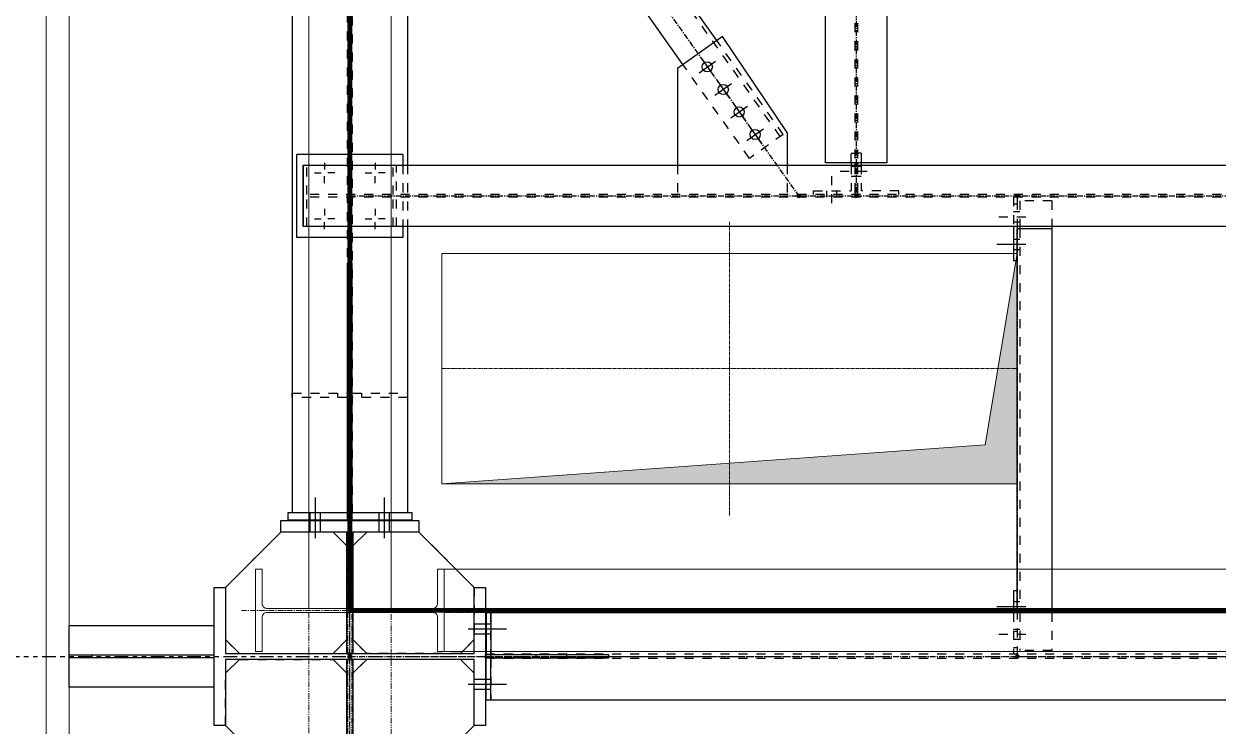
# Model space of a CAD drawing. Header units: inches. Extents: x 209270 to 234360, y -180214 to -150194.
# Drawn here: x 216304 to 218898, y -165515 to -163990 of the extents above; entities that cross this region are included whole.
import ezdxf

# ---------------------------------------------------------------- set-up
doc = ezdxf.new("R2010")
doc.units = ezdxf.units.IN
doc.header["$LTSCALE"] = 10
doc.header["$MEASUREMENT"] = 0
for name, pattern in [('CENTER', [2, 1.25, -0.25, 0.25, -0.25]), ('CENTER2', [1.125, 0.75, -0.125, 0.125, -0.125]), ('DXK_LINE_DOT2', [3.9198, 1.9599, -1.9599]), ('DXK_LINE_DOT5', [7.8785, 2.979, -0.9799, 0.9799, -0.9799, 0.9799, -0.9799]), ('HIDDEN', [0.375, 0.25, -0.125]), ('PHANTOM', [2.5, 1.25, -0.25, 0.25, -0.25, 0.25, -0.25])]:
    doc.linetypes.add(name, pattern=pattern)
doc.layers.get('0').update_dxf_attribs({"color": 1})
for name, color, linetype in [('$AUDIT_BAD_LAYER1', 1, 'Continuous'), ('_STR_0', 5, 'Continuous'), ('_STR_1', 5, 'Continuous'), ('_STR_2', 5, 'Continuous'), ('_STR_4', 5, 'Continuous')]:
    doc.layers.add(name, color=color, linetype=linetype)
for name, color, linetype, lineweight in [('CEN', 1, 'CENTER', 9), ('CENETR LINE', 1, 'CENTER2', 9), ('CIVIL', 1, 'Continuous', 9), ('DIM', 1, 'Continuous', 13), ('handrail', 1, 'FENCELINE1', 9), ('HIDDEN', 1, 'HIDDEN', 9), ('MAIN OBJECT', 1, 'Continuous', 18), ('PHANTOM', 1, 'PHANTOM', 0), ('Sheeting', 1, 'Continuous', 0)]:
    doc.layers.add(name, color=color, linetype=linetype, lineweight=lineweight)
doc.linetypes.add('FENCELINE1', pattern='A,0.25,-0.1,[133,arial.ttf,S=0.1,R=0,X=-0.1,Y=0],-0.1,1', length=1.45)

# ---------------------------------------------------------------- blocks, each defined once
blk = doc.blocks.new('A$C426f7GU6TT')
at = {"layer": 'CEN'}
for p, q in [((0, 235.7), (0, -235.7)), ((-235.7, 0), (235.7, 0))]:
    blk.add_line(p, q, dxfattribs=at)
blk.add_circle((0, 0), 5, dxfattribs=at)
at = {"layer": 'MAIN OBJECT'}
blk.add_lwpolyline([(4.4, -180.2, 0.414214), (14.6, -190.4), (89.4, -190.4), (89.4, -204.7), (-89.4, -204.7), (-89.4, -190.4), (-14.6, -190.4, 0.414214), (-4.4, -180.2), (-4.4, 180.2, 0.414214), (-14.6, 190.4), (-89.4, 190.4), (-89.4, 204.7), (89.4, 204.7), (89.4, 190.4), (14.6, 190.4, 0.414214), (4.4, 180.2), (4.4, -180.2)], format="xyb", dxfattribs=at)
blk = doc.blocks.new('A$C1b4ed5d7')
at = {"layer": 'PHANTOM'}
blk.add_line((0, 11000, 0), (0, 0, 0), dxfattribs=at)
at = {"layer": 'PHANTOM', "elevation": 0}
for points in [[(-89.4, 10995.6), (-89.4, 4.4), (89.4, 4.4), (89.4, 10995.6)], [(-4.4, 10995.6), (-4.4, 4.4), (4.4, 4.4), (4.4, 10995.6)]]:
    blk.add_lwpolyline(points, close=True, dxfattribs=at)
blk = doc.blocks.new('A$Cfcb50e18')
at = {"layer": 'MAIN OBJECT'}
h = blk.add_hatch(color=6, dxfattribs=at)
h.dxf.hatch_style = 1
h.paths.add_polyline_path([(625, 250), (625, -250), (-625, -250), (554.8, -165.5)])
at = {"layer": 'CENETR LINE'}
for p, q in [((0, 318.7), (0, -318.7)), ((-625, 0), (625, 0))]:
    blk.add_line(p, q, dxfattribs=at)
at = {"layer": 'CIVIL'}
blk.add_lwpolyline([(625, 250), (-625, 250), (-625, -250), (625, -250)], close=True, dxfattribs=at)
blk.add_lwpolyline([(625, 250), (554.8, -165.5), (-625, -250)], dxfattribs=at)
blk = doc.blocks.new('GridLine-116860372-116902 - 114867')
at = {"layer": '_STR_2', "linetype": 'DXK_LINE_DOT5'}
blk.add_line((217011.9, -165456.7), (217011.9, -153291), dxfattribs=at)
blk = doc.blocks.new('GridLine-116860372-116905 - 114867')
at = {"layer": '_STR_2', "linetype": 'DXK_LINE_DOT5'}
blk.add_line((211379.7, -165363.7), (228961.1, -165363.7), dxfattribs=at)
blk = doc.blocks.new('GridLine-116860372-154897 - 114867')
at = {"layer": '_STR_2', "linetype": 'DXK_LINE_DOT5'}
blk.add_line((217011.9, -166678), (217011.9, -163663.7), dxfattribs=at)
blk = doc.blocks.new('Part-116860372-114916 - 114867')
at = {"layer": '_STR_4', "linetype": 'Continuous'}
blk.add_hatch(color=256, dxfattribs=at).paths.add_polyline_path([(217011.9, -165367.7, -1), (217011.9, -165359.7, -1)])
at = {"layer": '_STR_2', "linetype": 'Continuous'}
for p, q in [((216716.9, -165513.7), (216716.9, -165213.7)), ((216716.9, -165213.7), (216741.9, -165213.7)), ((216741.9, -165213.7), (216741.9, -165357.2)), ((217281.9, -165213.7), (217306.9, -165213.7)), ((217281.9, -165357.2), (217281.9, -165213.7)), ((217306.9, -165213.7), (217306.9, -165513.7)), ((216741.9, -165357.2), (217281.9, -165357.2)), ((217281.9, -165370.2), (216741.9, -165370.2)), ((216741.9, -165370.2), (216741.9, -165513.7)), ((217281.9, -165513.7), (217281.9, -165370.2)), ((216741.9, -165513.7), (216716.9, -165513.7)), ((217306.9, -165513.7), (217281.9, -165513.7))]:
    blk.add_line(p, q, dxfattribs=at)
at = {"layer": '_STR_4', "linetype": 'CENTER'}
blk.add_line((217011.9, -165363.7), (217011.9, -165363.7), dxfattribs=at)
at = {"layer": '_STR_4', "linetype": 'Continuous'}
blk.add_circle((217011.9, -165363.7), 4, dxfattribs=at)
blk = doc.blocks.new('Part-116860372-114917 - 114867')
at = {"layer": '_STR_2', "linetype": 'Continuous'}
for p, q in [((216861.9, -165068.7), (216861.9, -165068.7)), ((216861.9, -165068.7), (217161.9, -165068.7)), ((216861.9, -165093.7), (216861.9, -165068.7)), ((217161.9, -165068.7), (217161.9, -165068.7)), ((217161.9, -165068.7), (217161.9, -165093.7)), ((216861.9, -165093.7), (216861.9, -165093.7)), ((217005.4, -165093.7), (216861.9, -165093.7)), ((217005.4, -165093.7), (217005.4, -165093.7)), ((217005.4, -165357.2), (217005.4, -165093.7)), ((217018.4, -165093.7), (217018.4, -165093.7)), ((217161.9, -165093.7), (217018.4, -165093.7)), ((217018.4, -165093.7), (217018.4, -165357.2)), ((217161.9, -165093.7), (217161.9, -165093.7)), ((217005.4, -165357.2), (217005.4, -165357.2)), ((217018.4, -165357.2), (217005.4, -165357.2)), ((217018.4, -165357.2), (217018.4, -165357.2))]:
    blk.add_line(p, q, dxfattribs=at)
blk = doc.blocks.new('Part-116860372-114918 - 114867')
at = {"layer": '_STR_2', "linetype": 'Continuous'}
for p, q in [((217005.4, -165370.2), (217005.4, -165370.2)), ((217005.4, -165633.7), (217005.4, -165370.2)), ((217005.4, -165370.2), (217018.4, -165370.2)), ((217018.4, -165370.2), (217018.4, -165370.2)), ((217018.4, -165370.2), (217018.4, -165633.7)), ((216861.9, -165633.7), (216861.9, -165633.7)), ((216861.9, -165658.7), (216861.9, -165633.7)), ((216861.9, -165633.7), (217005.4, -165633.7)), ((217005.4, -165633.7), (217005.4, -165633.7)), ((217018.4, -165633.7), (217018.4, -165633.7)), ((217018.4, -165633.7), (217161.9, -165633.7)), ((217161.9, -165633.7), (217161.9, -165633.7)), ((217161.9, -165633.7), (217161.9, -165658.7)), ((216861.9, -165658.7), (216861.9, -165658.7)), ((217161.9, -165658.7), (216861.9, -165658.7)), ((217161.9, -165658.7), (217161.9, -165658.7))]:
    blk.add_line(p, q, dxfattribs=at)
blk = doc.blocks.new('Part-116860372-114923 - 114867')
at = {"layer": '_STR_4', "linetype": 'Continuous'}
blk.add_hatch(color=256, dxfattribs=at).paths.add_polyline_path([(217011.9, -165367.7, -1), (217011.9, -165359.7, -1)])
at = {"layer": '_STR_1', "linetype": 'DXK_LINE_DOT2'}
for p, q in [((217317.9, -165367.7), (217317.9, -165268.7)), ((225205.9, -165359), (217317.9, -165359)), ((225205.9, -165368.4), (217317.9, -165368.4))]:
    blk.add_line(p, q, dxfattribs=at)
at = {"layer": '_STR_2', "linetype": 'Continuous'}
for p, q in [((217317.9, -165268.7), (217317.9, -165359.7)), ((219526.9, -165268.7), (217317.9, -165268.7)), ((217317.9, -165458.7), (217317.9, -165367.7)), ((219526.9, -165458.7), (217317.9, -165458.7))]:
    blk.add_line(p, q, dxfattribs=at)
at = {"layer": '_STR_4', "linetype": 'CENTER'}
blk.add_line((217011.9, -165363.7), (225511.9, -165363.7), dxfattribs=at)
at = {"layer": '_STR_4', "linetype": 'Continuous'}
blk.add_circle((217011.9, -165363.7), 4, dxfattribs=at)
blk = doc.blocks.new('Part-116860372-149932 - 114867')
at = {"layer": '_STR_1', "linetype": 'DXK_LINE_DOT2'}
for p, q in [((216771.9, -165370.2), (216975.4, -165370.2)), ((216741.9, -165513.7), (216741.9, -165400.2)), ((217005.4, -165400.2), (217005.4, -165603.7)), ((216975.4, -165633.7), (216861.9, -165633.7))]:
    blk.add_line(p, q, dxfattribs=at)
at = {"layer": '_STR_2', "linetype": 'Continuous'}
for p, q in [((216771.9, -165370.2), (216741.9, -165400.2)), ((216975.4, -165370.2), (217005.4, -165400.2)), ((216861.9, -165633.7), (216741.9, -165513.7)), ((217005.4, -165603.7), (216975.4, -165633.7))]:
    blk.add_line(p, q, dxfattribs=at)
blk = doc.blocks.new('Part-116860372-116027 - 114867')
at = {"layer": '_STR_1', "linetype": 'DXK_LINE_DOT2'}
for p, q in [((217006.9, -164508.7), (217006.9, -165068.7)), ((217016.9, -165068.7), (217016.9, -164508.7)), ((217006.9, -164911.7), (217016.9, -164911.7)), ((217006.9, -165068.7), (217006.9, -165068.7)), ((217006.9, -165068.7), (217016.9, -165068.7))]:
    blk.add_line(p, q, dxfattribs=at)
at = {"layer": '_STR_2', "linetype": 'Continuous'}
for p, q in [((217006.9, -165068.7), (217006.9, -164508.7)), ((217016.9, -164508.7), (217006.9, -164508.7)), ((217016.9, -165068.7), (217016.9, -164508.7)), ((217006.9, -164777.2), (217016.9, -164777.2))]:
    blk.add_line(p, q, dxfattribs=at)
blk = doc.blocks.new('Bolt-116860372-157450 - 114867')
at = {"layer": '_STR_2', "linetype": 'Continuous'}
for p, q in [((216936.9, -165106.7), (216936.9, -165018.7)), ((216936.9, -165106.7), (216936.9, -165018.7)), ((216936.9, -165106.7), (216936.9, -165018.7)), ((216936.9, -165106.7), (216936.9, -165018.7)), ((217086.9, -165106.7), (217086.9, -165018.7)), ((217086.9, -165106.7), (217086.9, -165018.7)), ((217086.9, -165106.7), (217086.9, -165018.7)), ((217086.9, -165106.7), (217086.9, -165018.7)), ((216925.9, -165067.7), (216925.9, -165051.7)), ((216925.9, -165067.7), (216925.9, -165051.7)), ((216925.9, -165067.7), (216925.9, -165051.7)), ((216925.9, -165067.7), (216925.9, -165051.7)), ((216947.9, -165067.7), (216947.9, -165051.7)), ((216947.9, -165067.7), (216947.9, -165051.7)), ((216947.9, -165067.7), (216947.9, -165051.7)), ((216947.9, -165067.7), (216947.9, -165051.7)), ((217075.9, -165067.7), (217075.9, -165051.7)), ((217075.9, -165067.7), (217075.9, -165051.7)), ((217075.9, -165067.7), (217075.9, -165051.7)), ((217075.9, -165067.7), (217075.9, -165051.7)), ((217097.9, -165067.7), (217097.9, -165051.7)), ((217097.9, -165067.7), (217097.9, -165051.7)), ((217097.9, -165067.7), (217097.9, -165051.7)), ((217097.9, -165067.7), (217097.9, -165051.7)), ((216925.9, -165093.7), (216925.9, -165068.7)), ((216925.9, -165093.7), (216925.9, -165068.7)), ((216925.9, -165093.7), (216925.9, -165068.7)), ((216925.9, -165093.7), (216925.9, -165068.7)), ((216947.9, -165093.7), (216947.9, -165068.7)), ((216947.9, -165093.7), (216947.9, -165068.7)), ((216947.9, -165093.7), (216947.9, -165068.7)), ((216947.9, -165093.7), (216947.9, -165068.7)), ((217075.9, -165093.7), (217075.9, -165068.7)), ((217075.9, -165093.7), (217075.9, -165068.7)), ((217075.9, -165093.7), (217075.9, -165068.7)), ((217075.9, -165093.7), (217075.9, -165068.7)), ((217097.9, -165093.7), (217097.9, -165068.7)), ((217097.9, -165093.7), (217097.9, -165068.7)), ((217097.9, -165093.7), (217097.9, -165068.7)), ((217097.9, -165093.7), (217097.9, -165068.7))]:
    blk.add_line(p, q, dxfattribs=at)
blk = doc.blocks.new('Part-116860372-114991 - 114867')
at = {"layer": '_STR_4', "linetype": 'Continuous'}
for points in [[(217011.9, -164367.7, -1), (217011.9, -164359.7, -1)], [(219211.9, -164367.7, -1), (219211.9, -164359.7, -1)]]:
    blk.add_hatch(color=256, dxfattribs=at).paths.add_polyline_path(points)
at = {"layer": '_STR_1', "linetype": 'DXK_LINE_DOT2'}
for p, q in [((216918.1, -164360.8), (216918.1, -164297.1)), ((217105.7, -164360.8), (217105.7, -164297.1)), ((217113.5, -164430.3), (217113.5, -164297.1)), ((219140.3, -164360.8), (216918.1, -164360.8)), ((216918.1, -164430.3), (216918.1, -164366.5)), ((219140.3, -164366.5), (216918.1, -164366.5)), ((217105.7, -164430.3), (217105.7, -164366.5)), ((219201, -164360.8), (219140.3, -164360.8)), ((219201, -164366.5), (219145.3, -164366.5)), ((219201, -164360.8), (219201, -164366.5))]:
    blk.add_line(p, q, dxfattribs=at)
at = {"layer": '_STR_2', "linetype": 'Continuous'}
for p, q in [((216910.3, -164430.3), (216910.3, -164297.1)), ((216910.3, -164297.1), (219140.3, -164297.1)), ((219140.3, -164297.1), (219140.3, -164430.3)), ((219140.3, -164360.8), (219145.3, -164360.8)), ((219145.3, -164366.5), (219140.3, -164366.5)), ((219140.3, -164430.3), (216910.3, -164430.3))]:
    blk.add_line(p, q, dxfattribs=at)
at = {"layer": '_STR_4', "linetype": 'CENTER'}
blk.add_line((217011.9, -164363.7), (219211.9, -164363.7), dxfattribs=at)
at = {"layer": '_STR_4', "linetype": 'Continuous'}
for centre in [(217011.9, -164363.7), (219211.9, -164363.7)]:
    blk.add_circle(centre, 4, dxfattribs=at)
blk = doc.blocks.new('Part-116860372-114992 - 114867')
at = {"layer": '_STR_4', "linetype": 'Continuous'}
for points in [[(218111.9, -163167.7, -1), (218111.9, -163159.7, -1)], [(218111.9, -164367.7, -1), (218111.9, -164359.7, -1)]]:
    blk.add_hatch(color=256, dxfattribs=at).paths.add_polyline_path(points)
at = {"layer": '_STR_1', "linetype": 'DXK_LINE_DOT2'}
for p, q in [((218178.5, -163177.6), (218045.3, -163177.6)), ((218045.3, -163177.6), (218045.3, -163278.2)), ((218109, -163177.6), (218109, -163278.2)), ((218114.7, -163177.6), (218114.7, -163278.2)), ((218178.5, -163177.6), (218178.5, -163278.2)), ((218109, -163283.2), (218109, -164292.1)), ((218114.7, -163283.2), (218114.7, -164292.1)), ((218109, -164297.1), (218109, -164352.8)), ((218114.7, -164297.1), (218114.7, -164352.8)), ((218114.7, -164352.8), (218109, -164352.8))]:
    blk.add_line(p, q, dxfattribs=at)
at = {"layer": '_STR_2', "linetype": 'Continuous'}
for p, q in [((218045.3, -164292.1), (218045.3, -163278.2)), ((218178.5, -163283.2), (218045.3, -163283.2)), ((218109, -163278.2), (218109, -163283.2)), ((218114.7, -163278.2), (218114.7, -163283.2)), ((218178.5, -163278.2), (218178.5, -164292.1)), ((218178.5, -164292.1), (218045.3, -164292.1)), ((218109, -164292.1), (218109, -164297.1)), ((218114.7, -164292.1), (218114.7, -164297.1))]:
    blk.add_line(p, q, dxfattribs=at)
at = {"layer": '_STR_4', "linetype": 'CENTER'}
blk.add_line((218111.9, -163163.7), (218111.9, -164363.7), dxfattribs=at)
at = {"layer": '_STR_4', "linetype": 'Continuous'}
for centre in [(218111.9, -163163.7), (218111.9, -164363.7)]:
    blk.add_circle(centre, 4, dxfattribs=at)
blk = doc.blocks.new('Part-116860372-115215 - 114867')
at = {"layer": '_STR_1', "linetype": 'DXK_LINE_DOT2'}
for p, q in [((218122.7, -164270.8), (218114.7, -164270.8)), ((218122.7, -164270.8), (218122.7, -164292.1)), ((218114.7, -164292.1), (218114.7, -164297.1)), ((218122.7, -164297.1), (218122.7, -164352.8)), ((218114.7, -164352.8), (218114.7, -164360.8)), ((218204.7, -164352.8), (218122.7, -164352.8)), ((218204.7, -164360.8), (218204.7, -164352.8))]:
    blk.add_line(p, q, dxfattribs=at)
at = {"layer": '_STR_2', "linetype": 'Continuous'}
blk.add_line((218122.7, -164292.1), (218122.7, -164297.1), dxfattribs=at)
blk = doc.blocks.new('Part-116860372-154286 - 114867')
at = {"layer": '_STR_1', "linetype": 'DXK_LINE_DOT2'}
for p, q in [((216716.9, -165430.3), (216716.9, -165297.1)), ((216716.9, -165297.1), (216716.9, -165297.1)), ((216716.9, -165297.1), (216716.9, -165297.1)), ((216716.9, -165360.8), (216716.9, -165360.8)), ((216716.9, -165360.8), (216716.9, -165360.8)), ((216716.9, -165366.5), (216716.9, -165366.5)), ((216716.9, -165366.5), (216716.9, -165366.5)), ((216716.9, -165430.3), (216716.9, -165430.3)), ((216716.9, -165430.3), (216716.9, -165430.3))]:
    blk.add_line(p, q, dxfattribs=at)
at = {"layer": '_STR_2', "linetype": 'Continuous'}
for p, q in [((216401.9, -165366.5), (216401.9, -165297.1)), ((216716.9, -165297.1), (216401.9, -165297.1)), ((216716.9, -165360.8), (216401.9, -165360.8)), ((216451.9, -165366.5), (216451.9, -165360.8)), ((216401.9, -165430.3), (216401.9, -165366.5)), ((216716.9, -165366.5), (216401.9, -165366.5)), ((216716.9, -165430.3), (216401.9, -165430.3))]:
    blk.add_line(p, q, dxfattribs=at)
blk = doc.blocks.new('Part-116860372-115099 - 114867')
at = {"layer": '_STR_4', "linetype": 'Continuous'}
for points in [[(218461.9, -164367.7, -1), (218461.9, -164359.7, -1)], [(218461.9, -165367.7, -1), (218461.9, -165359.7, -1)]]:
    blk.add_hatch(color=256, dxfattribs=at).paths.add_polyline_path(points)
at = {"layer": '_STR_1', "linetype": 'DXK_LINE_DOT2'}
for p, q in [((218461.9, -164374.5), (218461.9, -164435.3)), ((218536.9, -164374.5), (218461.9, -164374.5)), ((218467.6, -164374.5), (218467.6, -164430.3)), ((218536.9, -164374.5), (218536.9, -164430.3)), ((218467.6, -164435.3), (218467.6, -165263.7)), ((218461.9, -165263.7), (218461.9, -165351)), ((218467.6, -165268.7), (218467.6, -165351)), ((218536.9, -165268.7), (218536.9, -165351)), ((218536.9, -165351), (218461.9, -165351))]:
    blk.add_line(p, q, dxfattribs=at)
at = {"layer": '_STR_2', "linetype": 'Continuous'}
for p, q in [((218467.6, -164430.3), (218467.6, -164435.3)), ((218536.9, -164430.3), (218536.9, -165268.7)), ((218461.9, -165263.7), (218461.9, -164435.3)), ((218536.9, -164435.3), (218461.9, -164435.3)), ((218536.9, -165263.7), (218461.9, -165263.7)), ((218467.6, -165263.7), (218467.6, -165268.7))]:
    blk.add_line(p, q, dxfattribs=at)
at = {"layer": '_STR_4', "linetype": 'CENTER'}
for p, q in [((218461.9, -164363.7), (218461.9, -164374.5)), ((218461.9, -164435.3), (218461.9, -165263.7)), ((218461.9, -165351), (218461.9, -165363.7))]:
    blk.add_line(p, q, dxfattribs=at)
at = {"layer": '_STR_4', "linetype": 'Continuous'}
for centre in [(218461.9, -164363.7), (218461.9, -165363.7)]:
    blk.add_circle(centre, 4, dxfattribs=at)
blk = doc.blocks.new('Part-116860372-115111 - 114867')
at = {"layer": '_STR_4', "linetype": 'Continuous'}
for points in [[(217136.9, -163167.7, -1), (217136.9, -163159.7, -1)], [(217986.9, -164367.7, -1), (217986.9, -164359.7, -1)]]:
    blk.add_hatch(color=256, dxfattribs=at).paths.add_polyline_path(points)
at = {"layer": '_STR_1', "linetype": 'DXK_LINE_DOT2'}
for p, q in [((217289.9, -163293.2), (217216.4, -163345.2)), ((217947, -164234.7), (217283.3, -163297.8)), ((217434.4, -163497.2), (217289.9, -163293.2)), ((217360.9, -163549.2), (217216.4, -163345.2)), ((217953.5, -164230.1), (217809, -164026.1)), ((217880, -164282.1), (217735.5, -164078.1)), ((217953.5, -164230.1), (217880, -164282.1))]:
    blk.add_line(p, q, dxfattribs=at)
at = {"layer": '_STR_2', "linetype": 'Continuous'}
for p, q in [((217809, -164026.1), (217434.4, -163497.2)), ((217735.5, -164078.1), (217360.9, -163549.2))]:
    blk.add_line(p, q, dxfattribs=at)
at = {"layer": '_STR_4', "linetype": 'CENTER'}
blk.add_line((217136.9, -163163.7), (217986.9, -164363.7), dxfattribs=at)
at = {"layer": '_STR_4', "linetype": 'Continuous'}
for centre in [(217136.9, -163163.7), (217986.9, -164363.7)]:
    blk.add_circle(centre, 4, dxfattribs=at)
blk = doc.blocks.new('Part-116860372-149931 - 114867')
at = {"layer": '_STR_1', "linetype": 'DXK_LINE_DOT2'}
for p, q in [((217161.9, -165093.7), (217048.4, -165093.7)), ((217018.4, -165327.2), (217018.4, -165123.7)), ((217281.9, -165213.7), (217281.9, -165327.2)), ((217251.9, -165357.2), (217048.4, -165357.2))]:
    blk.add_line(p, q, dxfattribs=at)
at = {"layer": '_STR_2', "linetype": 'Continuous'}
for p, q in [((217048.4, -165093.7), (217018.4, -165123.7)), ((217161.9, -165093.7), (217281.9, -165213.7)), ((217048.4, -165357.2), (217018.4, -165327.2)), ((217281.9, -165327.2), (217251.9, -165357.2))]:
    blk.add_line(p, q, dxfattribs=at)
blk = doc.blocks.new('Part-116860372-115214 - 114867')
at = {"layer": '_STR_1', "linetype": 'DXK_LINE_DOT2'}
for p, q in [((218101, -164292.1), (218101, -164270.8)), ((218101, -164270.8), (218109, -164270.8)), ((218101, -164297.1), (218101, -164352.8)), ((218109, -164292.1), (218109, -164297.1)), ((218019, -164360.8), (218019, -164352.8)), ((218019, -164352.8), (218101, -164352.8)), ((218109, -164352.8), (218109, -164360.8))]:
    blk.add_line(p, q, dxfattribs=at)
at = {"layer": '_STR_2', "linetype": 'Continuous'}
blk.add_line((218101, -164292.1), (218101, -164297.1), dxfattribs=at)
blk = doc.blocks.new('Bolt-116860372-115216 - 114867')
at = {"layer": '_STR_1', "linetype": 'DXK_LINE_DOT2'}
for p, q in [((218109, -164299.8), (218101, -164299.8)), ((218114.7, -164299.8), (218109, -164299.8)), ((218122.7, -164299.8), (218114.7, -164299.8)), ((218135.7, -164310.8), (218067.7, -164310.8)), ((218109, -164321.8), (218101, -164321.8)), ((218114.7, -164321.8), (218109, -164321.8)), ((218122.7, -164321.8), (218114.7, -164321.8))]:
    blk.add_line(p, q, dxfattribs=at)
blk = doc.blocks.new('Bolt-116860372-115290 - 114867')
at = {"layer": '_STR_1', "linetype": 'DXK_LINE_DOT2'}
for p, q in [((218059, -164379.5), (218059, -164316.5)), ((218048, -164360.8), (218048, -164352.8)), ((218070, -164360.8), (218070, -164352.8)), ((218048, -164366.5), (218048, -164360.8)), ((218070, -164366.5), (218070, -164360.8))]:
    blk.add_line(p, q, dxfattribs=at)
blk = doc.blocks.new('Part-116860372-157486 - 114867')
at = {"layer": '_STR_1', "linetype": 'DXK_LINE_DOT2'}
for p, q in [((216741.9, -165400.2), (216771.9, -165370.2)), ((216975.4, -165370.2), (217005.4, -165400.2)), ((216861.9, -165633.7), (216741.9, -165513.7)), ((217005.4, -165603.7), (216975.4, -165633.7))]:
    blk.add_line(p, q, dxfattribs=at)
blk = doc.blocks.new('Part-116860372-115672 - 114867')
at = {"layer": '_STR_1', "linetype": 'DXK_LINE_DOT2'}
for p, q in [((218453.9, -164366.5), (218453.9, -164430.3)), ((218461.9, -164381.5), (218453.9, -164381.5)), ((218461.9, -164430.3), (218453.9, -164430.3))]:
    blk.add_line(p, q, dxfattribs=at)
at = {"layer": '_STR_2', "linetype": 'Continuous'}
for p, q in [((218453.9, -164430.3), (218453.9, -164504.5)), ((218461.9, -164430.3), (218461.9, -164435.3)), ((218461.9, -164504.5), (218453.9, -164504.5))]:
    blk.add_line(p, q, dxfattribs=at)
blk = doc.blocks.new('Bolt-116860372-115673 - 114867')
at = {"layer": '_STR_1', "linetype": 'DXK_LINE_DOT2'}
for p, q in [((218461.9, -164398.5), (218453.9, -164398.5)), ((218467.6, -164398.5), (218461.9, -164398.5)), ((218480.6, -164409.5), (218417.6, -164409.5)), ((218461.9, -164420.5), (218453.9, -164420.5)), ((218467.6, -164420.5), (218461.9, -164420.5))]:
    blk.add_line(p, q, dxfattribs=at)
at = {"layer": '_STR_2', "linetype": 'Continuous'}
for p, q in [((218480.6, -164469.5), (218417.6, -164469.5)), ((218461.9, -164458.5), (218453.9, -164458.5)), ((218461.9, -164480.5), (218453.9, -164480.5)), ((218467.6, -164458.5), (218461.9, -164458.5)), ((218467.6, -164480.5), (218461.9, -164480.5))]:
    blk.add_line(p, q, dxfattribs=at)
blk = doc.blocks.new('Part-116860372-115674 - 114867')
at = {"layer": '_STR_1', "linetype": 'DXK_LINE_DOT2'}
for p, q in [((218453.9, -165268.7), (218453.9, -165359)), ((218453.9, -165309), (218461.9, -165309)), ((218453.9, -165344), (218461.9, -165344))]:
    blk.add_line(p, q, dxfattribs=at)
at = {"layer": '_STR_2', "linetype": 'Continuous'}
for p, q in [((218453.9, -165221), (218453.9, -165268.7)), ((218461.9, -165221), (218453.9, -165221)), ((218461.9, -165263.7), (218461.9, -165268.7))]:
    blk.add_line(p, q, dxfattribs=at)
blk = doc.blocks.new('Bolt-116860372-115675 - 114867')
at = {"layer": '_STR_1', "linetype": 'DXK_LINE_DOT2'}
for p, q in [((218461.9, -165305), (218453.9, -165305)), ((218467.6, -165305), (218461.9, -165305)), ((218480.6, -165316), (218417.6, -165316)), ((218461.9, -165327), (218453.9, -165327)), ((218467.6, -165327), (218461.9, -165327))]:
    blk.add_line(p, q, dxfattribs=at)
at = {"layer": '_STR_2', "linetype": 'Continuous'}
for p, q in [((218480.6, -165256), (218417.6, -165256)), ((218461.9, -165245), (218453.9, -165245)), ((218467.6, -165245), (218461.9, -165245)), ((218461.9, -165267), (218453.9, -165267)), ((218467.6, -165267), (218461.9, -165267))]:
    blk.add_line(p, q, dxfattribs=at)
blk = doc.blocks.new('Bolt-116860372-116302 - 114867')
at = {"layer": '_STR_2', "linetype": 'Continuous'}
for p, q in [((217775.7, -164065.6), (217801.1, -164101.5)), ((217770.5, -164096.2), (217806.4, -164070.8)), ((217805.1, -164145.2), (217841, -164119.8)), ((217810.4, -164114.5), (217835.8, -164150.4)), ((217839.8, -164194.2), (217875.7, -164168.7)), ((217845.1, -164163.5), (217870.5, -164199.4)), ((217874.5, -164243.1), (217910.4, -164217.7)), ((217879.7, -164212.5), (217905.2, -164248.4))]:
    blk.add_line(p, q, dxfattribs=at)
for centre in [(217788.4, -164083.5), (217823.1, -164132.5), (217857.8, -164181.4), (217892.5, -164230.4)]:
    blk.add_circle(centre, 11, dxfattribs=at)
blk = doc.blocks.new('Part-116860372-115860 - 114867')
at = {"layer": '_STR_1', "linetype": 'DXK_LINE_DOT2'}
for p, q in [((216910.3, -164297.1), (216918.1, -164297.1)), ((217105.7, -164297.1), (217113.5, -164297.1)), ((216918.1, -164430.3), (216910.3, -164430.3)), ((217113.5, -164430.3), (217105.7, -164430.3))]:
    blk.add_line(p, q, dxfattribs=at)
at = {"layer": '_STR_2', "linetype": 'Continuous'}
blk.add_line((216910.3, -164297.1), (216910.3, -164430.3), dxfattribs=at)
blk = doc.blocks.new('Part-116860372-157449 - 114867')
at = {"layer": '_STR_1', "linetype": 'DXK_LINE_DOT2'}
for p, q in [((217005.9, -165051.7), (216886.9, -165051.7)), ((217136.9, -165051.7), (217017.9, -165051.7)), ((217016.9, -165067.7), (217006.9, -165067.7))]:
    blk.add_line(p, q, dxfattribs=at)
at = {"layer": '_STR_2', "linetype": 'Continuous'}
for p, q in [((216886.9, -165051.7), (216876.9, -165051.7)), ((216876.9, -165051.7), (216876.9, -165067.7)), ((217146.9, -165051.7), (217136.9, -165051.7)), ((217146.9, -165067.7), (217146.9, -165051.7)), ((217006.9, -165067.7), (216876.9, -165067.7)), ((217146.9, -165067.7), (217016.9, -165067.7))]:
    blk.add_line(p, q, dxfattribs=at)
blk = doc.blocks.new('Part-116860372-116301 - 114867')
at = {"layer": '_STR_1', "linetype": 'DXK_LINE_DOT2'}
for p, q in [((217723.3, -164297.1), (217723.3, -164360.8)), ((217962.2, -164297.1), (217962.2, -164360.8))]:
    blk.add_line(p, q, dxfattribs=at)
at = {"layer": '_STR_2', "linetype": 'Continuous'}
for p, q in [((217821.2, -164017.4), (217723.3, -164086.8)), ((217962.2, -164226.2), (217821.2, -164017.4)), ((217723.3, -164086.8), (217723.3, -164297.1)), ((217962.2, -164226.2), (217962.2, -164297.1))]:
    blk.add_line(p, q, dxfattribs=at)
blk = doc.blocks.new('Part-116860372-116813 - 114867')
at = {"layer": '_STR_1', "linetype": 'DXK_LINE_DOT2'}
for p, q in [((217307.9, -165367.7), (217307.9, -165268.7)), ((217317.9, -165367.7), (217317.9, -165458.7))]:
    blk.add_line(p, q, dxfattribs=at)
at = {"layer": '_STR_2', "linetype": 'Continuous'}
for p, q in [((217307.9, -165268.7), (217307.9, -165359.7)), ((217317.9, -165268.7), (217307.9, -165268.7)), ((217307.9, -165458.7), (217307.9, -165367.7)), ((217317.9, -165458.7), (217307.9, -165458.7))]:
    blk.add_line(p, q, dxfattribs=at)
blk = doc.blocks.new('Bolt-116860372-116814 - 114867')
at = {"layer": '_STR_2', "linetype": 'Continuous'}
for p, q in [((217268.9, -165303.7), (217351.9, -165303.7)), ((217268.9, -165303.7), (217351.9, -165303.7)), ((217268.9, -165303.7), (217351.9, -165303.7)), ((217268.9, -165303.7), (217351.9, -165303.7)), ((217268.9, -165303.7), (217351.9, -165303.7)), ((217268.9, -165303.7), (217351.9, -165303.7)), ((217281.9, -165292.7), (217306.9, -165292.7)), ((217281.9, -165292.7), (217306.9, -165292.7)), ((217281.9, -165292.7), (217306.9, -165292.7)), ((217281.9, -165292.7), (217306.9, -165292.7)), ((217281.9, -165292.7), (217306.9, -165292.7)), ((217281.9, -165292.7), (217306.9, -165292.7)), ((217307.9, -165292.7), (217317.9, -165292.7)), ((217307.9, -165292.7), (217317.9, -165292.7)), ((217307.9, -165292.7), (217317.9, -165292.7)), ((217307.9, -165292.7), (217317.9, -165292.7)), ((217307.9, -165292.7), (217317.9, -165292.7)), ((217307.9, -165292.7), (217317.9, -165292.7)), ((217281.9, -165314.7), (217306.9, -165314.7)), ((217281.9, -165314.7), (217306.9, -165314.7)), ((217281.9, -165314.7), (217306.9, -165314.7)), ((217281.9, -165314.7), (217306.9, -165314.7)), ((217281.9, -165314.7), (217306.9, -165314.7)), ((217281.9, -165314.7), (217306.9, -165314.7)), ((217307.9, -165314.7), (217317.9, -165314.7)), ((217307.9, -165314.7), (217317.9, -165314.7)), ((217307.9, -165314.7), (217317.9, -165314.7)), ((217307.9, -165314.7), (217317.9, -165314.7)), ((217307.9, -165314.7), (217317.9, -165314.7)), ((217307.9, -165314.7), (217317.9, -165314.7)), ((217281.9, -165412.7), (217306.9, -165412.7)), ((217281.9, -165412.7), (217306.9, -165412.7)), ((217281.9, -165412.7), (217306.9, -165412.7)), ((217281.9, -165412.7), (217306.9, -165412.7)), ((217281.9, -165412.7), (217306.9, -165412.7)), ((217281.9, -165412.7), (217306.9, -165412.7)), ((217307.9, -165412.7), (217317.9, -165412.7)), ((217307.9, -165412.7), (217317.9, -165412.7)), ((217307.9, -165412.7), (217317.9, -165412.7)), ((217307.9, -165412.7), (217317.9, -165412.7)), ((217307.9, -165412.7), (217317.9, -165412.7)), ((217307.9, -165412.7), (217317.9, -165412.7)), ((217268.9, -165423.7), (217351.9, -165423.7)), ((217268.9, -165423.7), (217351.9, -165423.7)), ((217268.9, -165423.7), (217351.9, -165423.7)), ((217268.9, -165423.7), (217351.9, -165423.7)), ((217268.9, -165423.7), (217351.9, -165423.7)), ((217268.9, -165423.7), (217351.9, -165423.7)), ((217281.9, -165434.7), (217306.9, -165434.7)), ((217281.9, -165434.7), (217306.9, -165434.7)), ((217281.9, -165434.7), (217306.9, -165434.7)), ((217281.9, -165434.7), (217306.9, -165434.7)), ((217281.9, -165434.7), (217306.9, -165434.7)), ((217281.9, -165434.7), (217306.9, -165434.7)), ((217307.9, -165434.7), (217317.9, -165434.7)), ((217307.9, -165434.7), (217317.9, -165434.7)), ((217307.9, -165434.7), (217317.9, -165434.7)), ((217307.9, -165434.7), (217317.9, -165434.7)), ((217307.9, -165434.7), (217317.9, -165434.7)), ((217307.9, -165434.7), (217317.9, -165434.7))]:
    blk.add_line(p, q, dxfattribs=at)
blk = doc.blocks.new('Part-116860372-116890 - 114867')
at = {"layer": '_STR_1', "linetype": 'DXK_LINE_DOT2'}
for p, q in [((217482.3, -165359.7), (217306.9, -165359.7)), ((217306.9, -165367.7), (217306.9, -165359.7)), ((217416.9, -165367.7), (217416.9, -165359.7)), ((217482.3, -165367.7), (217306.9, -165367.7))]:
    blk.add_line(p, q, dxfattribs=at)
at = {"layer": '_STR_2', "linetype": 'Continuous'}
for p, q in [((217306.9, -165359.7), (217482.3, -165359.7)), ((217306.9, -165367.7), (217306.9, -165359.7)), ((217482.3, -165359.7), (217573.7, -165359.7)), ((217482.3, -165359.7), (217482.3, -165367.7)), ((217573.7, -165359.7), (217573.7, -165367.7)), ((217482.3, -165367.7), (217306.9, -165367.7)), ((217573.7, -165367.7), (217482.3, -165367.7))]:
    blk.add_line(p, q, dxfattribs=at)
blk = doc.blocks.new('Part-116860372-157485 - 114867')
at = {"layer": '_STR_1', "linetype": 'DXK_LINE_DOT2'}
for p, q in [((217018.4, -165123.7), (217048.4, -165093.7)), ((217161.9, -165093.7), (217281.9, -165213.7)), ((217048.4, -165357.2), (217018.4, -165327.2)), ((217281.9, -165327.2), (217251.9, -165357.2))]:
    blk.add_line(p, q, dxfattribs=at)
blk = doc.blocks.new('Part-116860372-149930 - 114867')
at = {"layer": '_STR_1', "linetype": 'DXK_LINE_DOT2'}
for p, q in [((216975.4, -165093.7), (216861.9, -165093.7)), ((217005.4, -165327.2), (217005.4, -165123.7)), ((216741.9, -165213.7), (216741.9, -165327.2)), ((216771.9, -165357.2), (216975.4, -165357.2))]:
    blk.add_line(p, q, dxfattribs=at)
at = {"layer": '_STR_2', "linetype": 'Continuous'}
for p, q in [((216861.9, -165093.7), (216741.9, -165213.7)), ((217005.4, -165123.7), (216975.4, -165093.7)), ((216741.9, -165327.2), (216771.9, -165357.2)), ((216975.4, -165357.2), (217005.4, -165327.2))]:
    blk.add_line(p, q, dxfattribs=at)
blk = doc.blocks.new('Part-116860372-149933 - 114867')
at = {"layer": '_STR_1', "linetype": 'DXK_LINE_DOT2'}
for p, q in [((217251.9, -165370.2), (217048.4, -165370.2)), ((217018.4, -165400.2), (217018.4, -165603.7)), ((217281.9, -165513.7), (217281.9, -165400.2)), ((217048.4, -165633.7), (217161.9, -165633.7))]:
    blk.add_line(p, q, dxfattribs=at)
at = {"layer": '_STR_2', "linetype": 'Continuous'}
for p, q in [((217048.4, -165370.2), (217018.4, -165400.2)), ((217281.9, -165400.2), (217251.9, -165370.2)), ((217161.9, -165633.7), (217281.9, -165513.7)), ((217018.4, -165603.7), (217048.4, -165633.7))]:
    blk.add_line(p, q, dxfattribs=at)
blk = doc.blocks.new('Part-116860372-157432 - 114867')
at = {"layer": '_STR_1', "linetype": 'DXK_LINE_DOT2'}
for p, q in [((217005.9, -158675.7), (217005.9, -165051.7)), ((217017.9, -165051.7), (217017.9, -158675.7)), ((217005.9, -165051.7), (217017.9, -165051.7))]:
    blk.add_line(p, q, dxfattribs=at)
blk = doc.blocks.new('Part-116860372-157433 - 114867')
at = {"layer": '_STR_1', "linetype": 'DXK_LINE_DOT2'}
blk.add_line((217136.9, -164297.1), (217136.9, -164430.3), dxfattribs=at)
at = {"layer": '_STR_2', "linetype": 'Continuous'}
for p, q in [((216886.9, -163278.2), (216886.9, -165051.7)), ((217136.9, -163278.2), (217136.9, -164297.1)), ((217136.9, -164430.3), (217136.9, -165051.7)), ((217006.9, -165051.7), (216886.9, -165051.7)), ((217136.9, -165051.7), (217016.9, -165051.7))]:
    blk.add_line(p, q, dxfattribs=at)
blk = doc.blocks.new('Part-116860372-157447 - 114867')
at = {"layer": '_STR_1', "linetype": 'DXK_LINE_DOT2'}
blk.add_line((217126.9, -164297.1), (217126.9, -164430.3), dxfattribs=at)
at = {"layer": '_STR_2', "linetype": 'Continuous'}
for p, q in [((216896.9, -164453.7), (216896.9, -164273.7)), ((217126.9, -164273.7), (216896.9, -164273.7)), ((217126.9, -164273.7), (217126.9, -164297.1)), ((217126.9, -164430.3), (217126.9, -164453.7)), ((217126.9, -164453.7), (216896.9, -164453.7))]:
    blk.add_line(p, q, dxfattribs=at)
blk = doc.blocks.new('Bolt-116860372-157448 - 114867')
at = {"layer": '_STR_2', "linetype": 'Continuous'}
for p, q in [((216956.9, -164291.7), (216956.9, -164306.3)), ((217066.9, -164291.7), (217066.9, -164306.3)), ((216934.9, -164313.7), (216949.5, -164313.7)), ((216956.9, -164335.7), (216956.9, -164321)), ((216978.9, -164313.7), (216964.2, -164313.7)), ((217044.9, -164313.7), (217059.5, -164313.7)), ((217066.9, -164335.7), (217066.9, -164321)), ((217088.9, -164313.7), (217074.2, -164313.7)), ((216956.9, -164391.7), (216956.9, -164406.3)), ((217066.9, -164391.7), (217066.9, -164406.3)), ((216934.9, -164413.7), (216949.5, -164413.7)), ((216956.9, -164435.7), (216956.9, -164421)), ((216978.9, -164413.7), (216964.2, -164413.7)), ((217044.9, -164413.7), (217059.5, -164413.7)), ((217066.9, -164435.7), (217066.9, -164421)), ((217088.9, -164413.7), (217074.2, -164413.7))]:
    blk.add_line(p, q, dxfattribs=at)
blk = doc.blocks.new('Part-116860372-157466 - 114867')
at = {"layer": '_STR_1', "linetype": 'DXK_LINE_DOT2'}
for p, q in [((217017.9, -164791.7), (217136.9, -164791.7)), ((217037.9, -164801.7), (217037.9, -164791.7)), ((217136.9, -164791.7), (217136.9, -164801.7)), ((217136.9, -164801.7), (217017.9, -164801.7))]:
    blk.add_line(p, q, dxfattribs=at)
blk = doc.blocks.new('Part-116860372-157467 - 114867')
at = {"layer": '_STR_1', "linetype": 'DXK_LINE_DOT2'}
for p, q in [((216886.9, -164801.7), (216886.9, -164791.7)), ((216886.9, -164791.7), (217005.9, -164791.7)), ((216985.9, -164801.7), (216985.9, -164791.7)), ((217005.9, -164801.7), (216886.9, -164801.7))]:
    blk.add_line(p, q, dxfattribs=at)
blk = doc.blocks.new('Part-116860372-157484 - 114867')
at = {"layer": '_STR_1', "linetype": 'DXK_LINE_DOT2'}
for p, q in [((216861.9, -165093.7), (216741.9, -165213.7)), ((217005.4, -165123.7), (216975.4, -165093.7)), ((216741.9, -165327.2), (216771.9, -165357.2)), ((216975.4, -165357.2), (217005.4, -165327.2))]:
    blk.add_line(p, q, dxfattribs=at)
blk = doc.blocks.new('Part-116860372-157487 - 114867')
at = {"layer": '_STR_1', "linetype": 'DXK_LINE_DOT2'}
for p, q in [((217048.4, -165370.2), (217018.4, -165400.2)), ((217281.9, -165400.2), (217251.9, -165370.2)), ((217161.9, -165633.7), (217281.9, -165513.7)), ((217018.4, -165603.7), (217048.4, -165633.7))]:
    blk.add_line(p, q, dxfattribs=at)
blk = doc.blocks.new('OVERLAY_DRAWING')
at = {"layer": 'CEN'}
blk.add_line((217212.2, -165263.7), (228311.6, -165263.7), dxfattribs=at)
at = {"layer": 'CEN', "elevation": 0.8}
blk.add_lwpolyline([(217011.9, -155263.7), (228511.9, -155263.7), (228511.9, -165263.7), (217011.9, -165263.7)], close=True, dxfattribs=at)
for points in [[(217011.9, -165263.7), (217011.9, -165263.7), (228511.9, -165263.7), (228511.9, -165268.7)], [(217011.9, -165268.7), (217011.9, -165268.1)]]:
    blk.add_lwpolyline(points, dxfattribs=at)
at = {"layer": 'handrail', "const_width": 10}
blk.add_lwpolyline([(217011.9, -157988.4), (217011.9, -165263.7), (228511.9, -165263.7), (228511.9, -163968.7)], dxfattribs=at)
at = {"layer": 'HIDDEN'}
for points, elevation in [([(217007.5, -165259.3), (217007.5, -155268.1), (217016.3, -155268.1), (217016.3, -165259.3)], 0.8), ([(228307.2, -165268.1), (217216.6, -165268.1), (217216.6, -165259.3), (228307.2, -165259.3)], 0)]:
    blk.add_lwpolyline(points, close=True, dxfattribs=dict(at, elevation=elevation))
at = {"layer": 'MAIN OBJECT'}
for points, elevation in [([(216922.5, -165259.3), (216922.5, -155268.1), (217101.3, -155268.1), (217101.3, -165259.3)], 0.8), ([(228307.2, -165353.1), (217216.6, -165353.1), (217216.6, -165174.3), (228307.2, -165174.3)], 0)]:
    blk.add_lwpolyline(points, close=True, dxfattribs=dict(at, elevation=elevation))
at = {"layer": 'Sheeting'}
for points in [[(216351.9, -154713.7), (229171.9, -154713.7), (229171.9, -165813.7), (216351.9, -165813.7)], [(216401.9, -154763.7), (229121.9, -154763.7), (229121.9, -165763.7), (216401.9, -165763.7)]]:
    blk.add_lwpolyline(points, close=True, dxfattribs=at)
at = {"layer": '$AUDIT_BAD_LAYER1', "rotation": 270.0096740856855}
blk.add_blockref('A$C426f7GU6TT', (217011.9, -165263.7, 0.8), dxfattribs=at)
at = {"layer": '_STR_0', "zscale": 0.8}
for name in ['GridLine-116860372-116902 - 114867', 'Part-116860372-157433 - 114867', 'Part-116860372-157432 - 114867', 'Part-116860372-115111 - 114867', 'Part-116860372-114992 - 114867', 'GridLine-116860372-154897 - 114867', 'Part-116860372-116301 - 114867', 'Bolt-116860372-116302 - 114867', 'Part-116860372-157447 - 114867', 'Part-116860372-115214 - 114867', 'Part-116860372-115215 - 114867', 'Part-116860372-114991 - 114867', 'Part-116860372-115860 - 114867', 'Bolt-116860372-157448 - 114867', 'Bolt-116860372-115216 - 114867', 'Bolt-116860372-115290 - 114867', 'Part-116860372-115672 - 114867', 'Part-116860372-115099 - 114867', 'Bolt-116860372-115673 - 114867', 'Part-116860372-116027 - 114867', 'Part-116860372-157467 - 114867', 'Part-116860372-157466 - 114867', 'Bolt-116860372-157450 - 114867', 'Part-116860372-157449 - 114867', 'Part-116860372-114917 - 114867', 'Part-116860372-149930 - 114867', 'Part-116860372-157484 - 114867', 'Part-116860372-149931 - 114867', 'Part-116860372-157485 - 114867', 'Part-116860372-114916 - 114867', 'Part-116860372-115674 - 114867', 'Bolt-116860372-115675 - 114867', 'GridLine-116860372-116905 - 114867', 'Part-116860372-114923 - 114867', 'Part-116860372-116813 - 114867', 'Part-116860372-154286 - 114867', 'Bolt-116860372-116814 - 114867', 'Part-116860372-116890 - 114867', 'Part-116860372-149932 - 114867', 'Part-116860372-157486 - 114867', 'Part-116860372-114918 - 114867', 'Part-116860372-149933 - 114867', 'Part-116860372-157487 - 114867']:
    blk.add_blockref(name, (0, 0), dxfattribs=at)
at = {"layer": 'DIM'}
for name, p in [('A$Cfcb50e18', (217836.9, -164738.7, 0.8)), ('A$C1b4ed5d7', (217011.9, -176263.7, 0.8))]:
    blk.add_blockref(name, p, dxfattribs=at)

msp = doc.modelspace()

# ---------------------------------------------------------------- block references
msp.add_blockref('OVERLAY_DRAWING', (0, 0))

doc.saveas('drawing.dxf')
